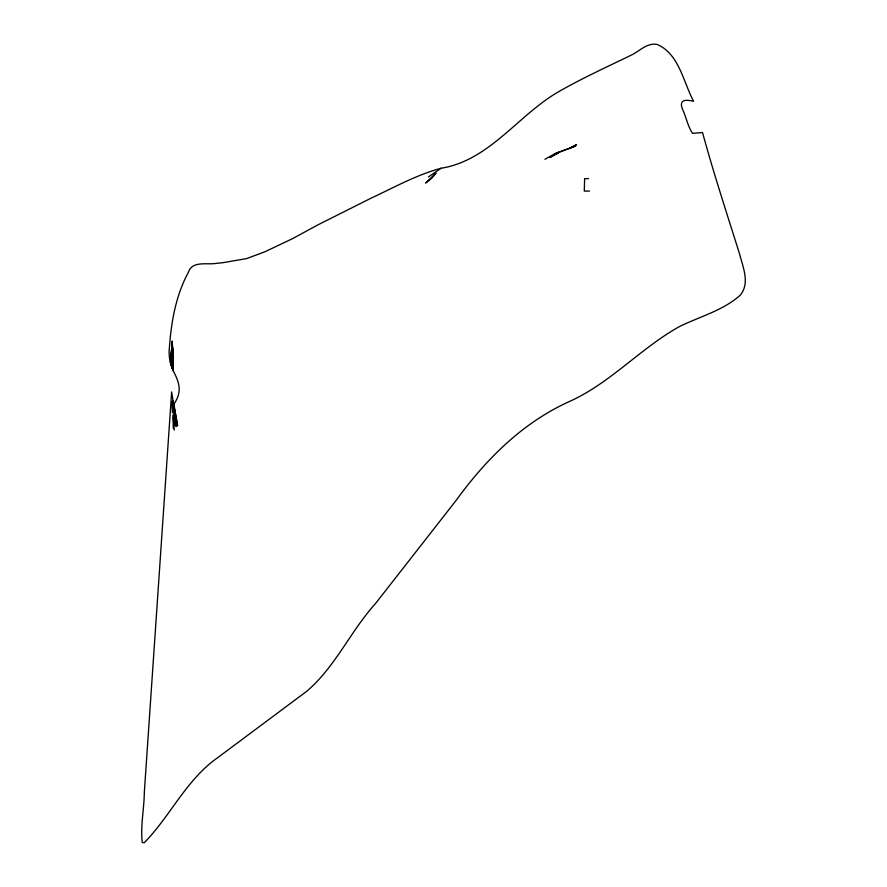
<?xml version="1.0" encoding="UTF-8"?>
<svg xmlns="http://www.w3.org/2000/svg" width="887" height="887" viewBox="0 0 887 887"><rect width="100%" height="100%" fill="white"/><g stroke="black" fill="none" stroke-linecap="round" stroke-linejoin="round"><path stroke-width="1.33" d="M173.287 355.776L173.12 370.622C179.274 382.474 182.345 391.189 174.451 403.33L173.253 402.055L171.646 391.954L144.326 792.313C144.126 809.011 140.379 825.93 142.242 842.55L144.393 842.65C170.437 815.918 186.414 779.573 217.559 757.764L306.447 691.494C335.053 667.412 350.343 631.422 375.279 603.825L455.796 500.833C485.555 459.799 522.133 422.922 568.889 401.756C610.101 383.372 640.281 348.447 679.242 326.682C699.643 316.526 722.972 310.683 740.213 295.205C750.214 283.208 742.907 267.175 739.614 254.125C726.93 213.689 713.68 173.431 702.526 132.529L692.503 133.36C688.323 127.063 686.516 118.947 683.644 111.806C678.167 100.885 683.267 98.668 693.612 101.34C683.456 82.358 678.888 53.242 656.835 44.35C646.556 42.753 639.383 51.402 630.834 55.349C606.12 67.323 581.096 78.732 557.291 92.481C517.487 116.009 488.992 160.591 441.061 168.253C416.369 174.894 393.872 187.578 370.81 198.311L318.167 224.733L292.156 238.847L264.769 251.83L246.531 258.616L223.901 262.53A87.381 57.267 29.4 0 1 216.905 263.262C207.514 265.202 192.157 260.157 188.266 272.542C174.983 297.156 170.77 324.964 169.051 352.56L169.539 358.415A31.71 30.225 -18.9 0 0 170.271 362.162L173.12 370.622L172.943 352.372L172.455 368.826L172.854 351.23L172.233 368.227L172.765 350.099L172.023 367.628L172.688 348.957L171.823 367.018L172.61 347.815L171.612 366.42L172.533 346.684L171.413 365.821L172.477 345.564L171.213 365.222L172.411 344.367L171.003 364.59L172.355 343.18L170.803 363.958L172.322 342.072L170.614 363.371L172.278 340.974L170.437 362.783M428.443 176.934L441.061 168.253M544.928 159.305L554.575 153.828L575.43 146.089L554.575 153.828M588.513 178.62L584.622 178.642L584.3 191.082L589.489 191.06M173.708 403.175L177.6 425.926L173.253 402.055L176.136 426.547L172.965 400.813L174.983 425.294M173.353 417.311L174.218 430.151M171.878 401.944L172.433 412.721M172.921 414.983L173.298 428.31M435.883 173.131L431.847 178.165L425.649 183.032L435.883 173.131M559.353 152.198L550.14 157.354L559.353 152.198M570.951 147.541L569.288 148.561L576.528 144.703L570.951 147.541"/></g></svg>
